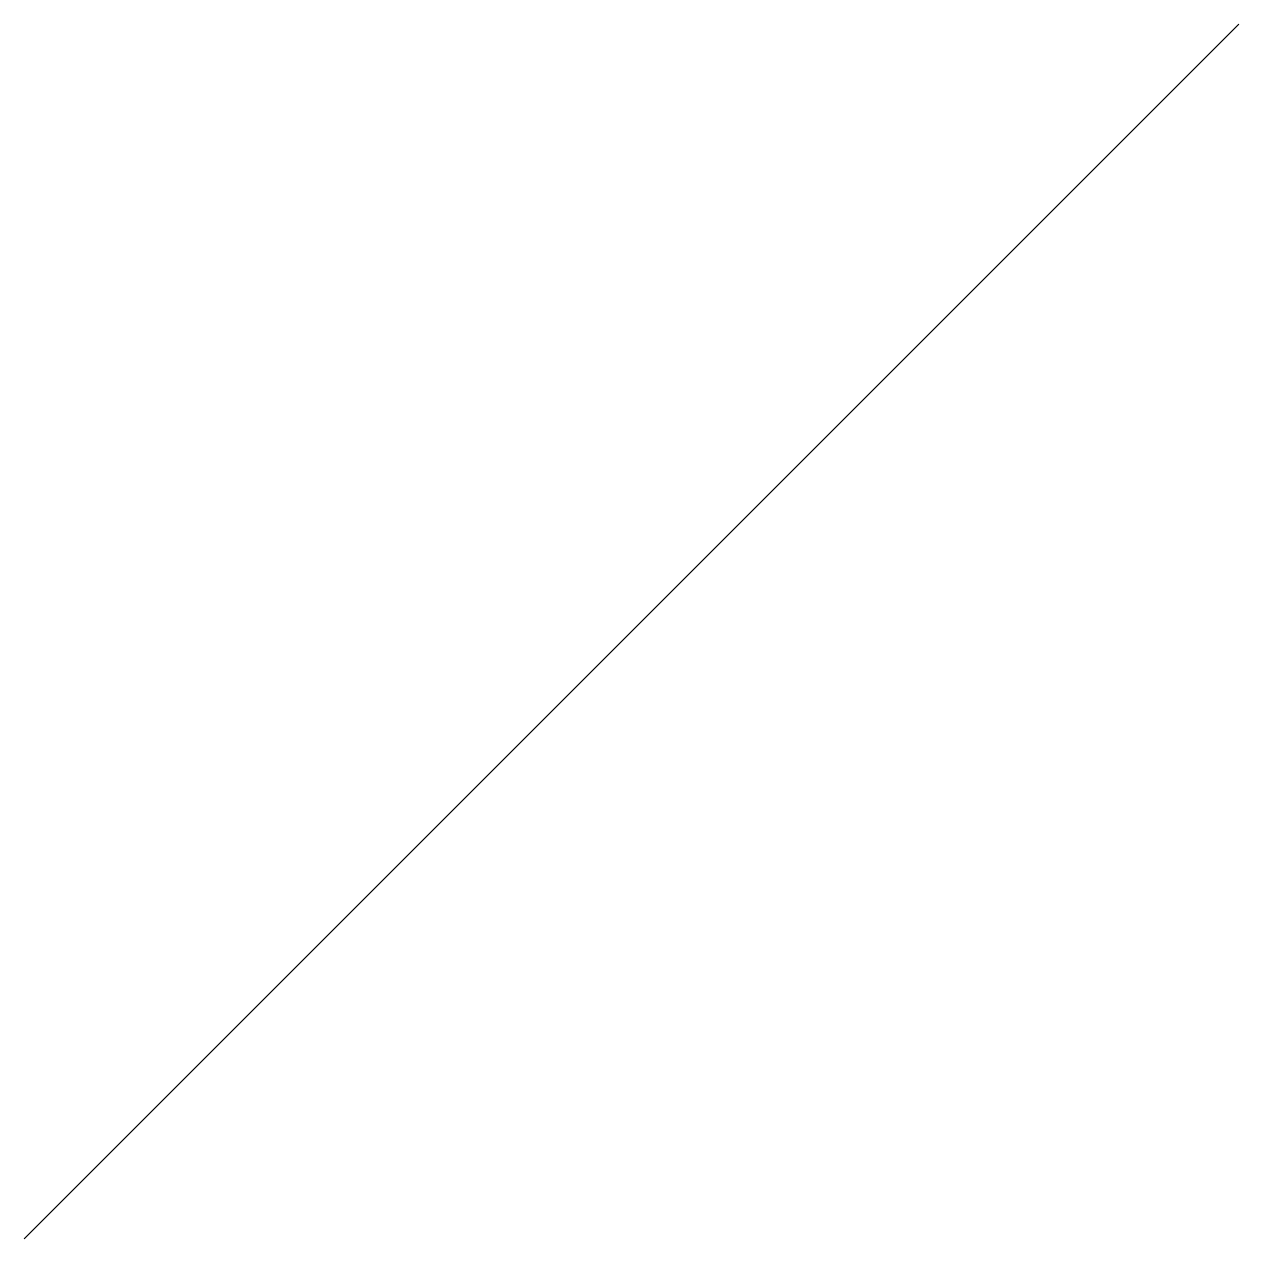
# Model space of a CAD drawing. Header units: millimetres. Extents: x -2.83 to 4.86, y -2.83 to 4.86.
import ezdxf

# ---------------------------------------------------------------- set-up
doc = ezdxf.new("R2010")
doc.units = ezdxf.units.MM
doc.layers.add('SYMB_FIL', color=3, linetype='Continuous')

msp = doc.modelspace()

# ---------------------------------------------------------------- linework, layer by layer
at = {"layer": 'SYMB_FIL'}
msp.add_line((-2.8284, -2.8284), (4.8614, 4.8614), dxfattribs=at)

doc.saveas('drawing.dxf')
